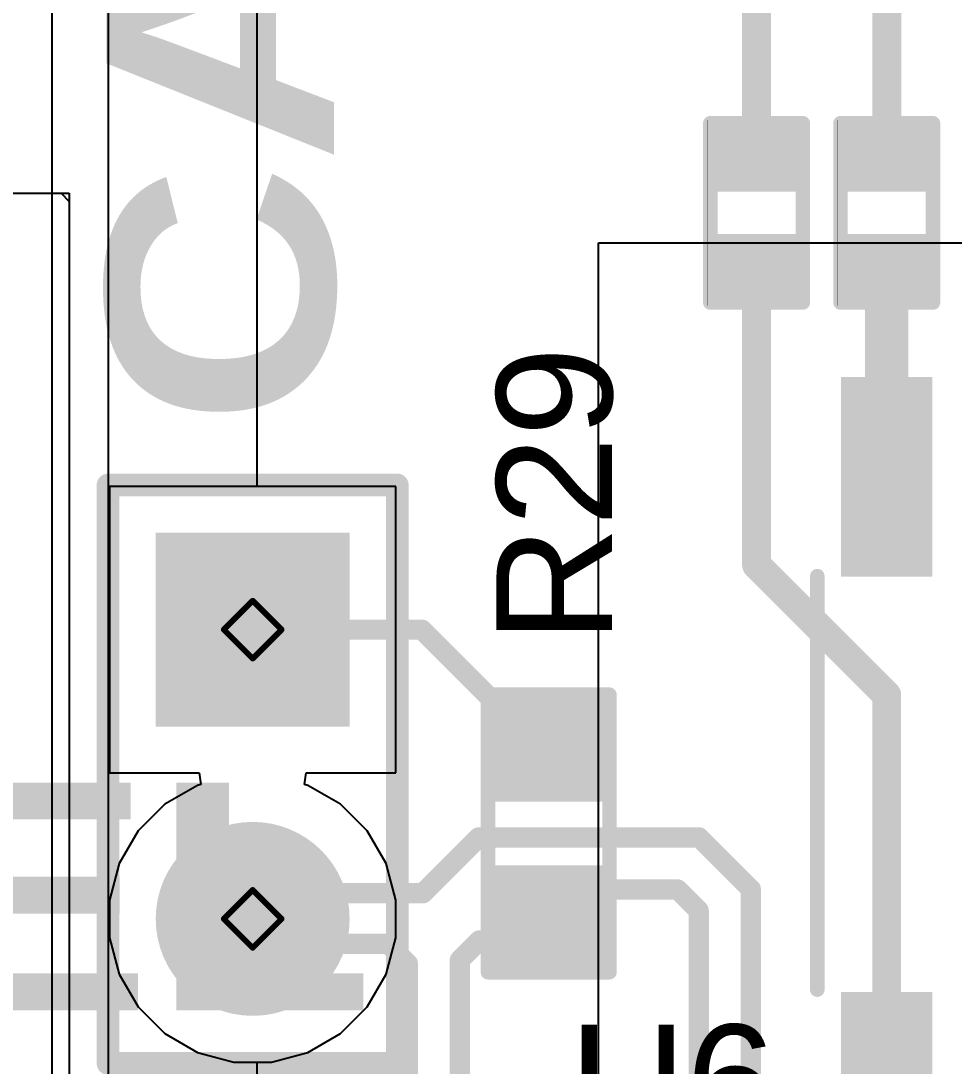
# Model space of a CAD drawing. Header units: inches. Extents: x -5 to 5328, y -4 to 5281.
# Drawn here: x 111.37 to 119.57, y 21.62 to 30.8 of the extents above; entities that cross this region are included whole.
import ezdxf

# ---------------------------------------------------------------- set-up
doc = ezdxf.new("R2010")
doc.units = ezdxf.units.IN
for name, color, linetype in [('Bottom Layer', 5, 'Continuous'), ('Bottom Solder', 6, 'Continuous'), ('Drill Drawing', 1, 'Continuous'), ('Layer 1', 16, 'Continuous'), ('Layer 2', 76, 'Continuous'), ('Multi-Layer', 9, 'Continuous'), ('Pad Holes', 156, 'Continuous'), ('Top Layer', 1, 'Continuous'), ('Top Overlay', 2, 'Continuous'), ('Top Paste', 8, 'Continuous'), ('Top Solder', 216, 'Continuous')]:
    doc.layers.add(name, color=color, linetype=linetype)
doc.styles.add('Arial', font='', dxfattribs={"height": 0.2})
doc.styles.add('Arial Black_Bold', font='', dxfattribs={"height": 0.2})
doc.styles.get('Arial').set_extended_font_data('Arial')
doc.styles.get('Arial Black_Bold').set_extended_font_data('Arial Black', bold=True)

# ---------------------------------------------------------------- blocks, each defined once
blk = doc.blocks.new('SOIC_8_0_154___3_90___W______9')
at = {"layer": 'Top Layer'}
for points in [[(-3.475, 1.605), (-3.475, 2.205), (-1.925, 2.205), (-1.925, 1.605)], [(1.925, 1.605), (1.925, 2.205), (3.475, 2.205), (3.475, 1.605)], [(-3.475, 0.335), (-3.475, 0.935), (-1.925, 0.935), (-1.925, 0.335)], [(1.925, 0.335), (1.925, 0.935), (3.475, 0.935), (3.475, 0.335)], [(-3.475, -0.935), (-3.475, -0.335), (-1.925, -0.335), (-1.925, -0.935)], [(1.925, -0.935), (1.925, -0.335), (3.475, -0.335), (3.475, -0.935)], [(-3.475, -2.205), (-3.475, -1.605), (-1.925, -1.605), (-1.925, -2.205)], [(1.925, -2.205), (1.925, -1.605), (3.475, -1.605), (3.475, -2.205)]]:
    blk.add_hatch(color=1, dxfattribs=at).paths.add_polyline_path(points)
at = {"layer": 'Top Overlay'}
blk.add_hatch(color=2, dxfattribs=at).paths.add_polyline_path([(-1.8381, 1.6256), (-1.4825, 1.6256), (-1.4825, 2.2098), (-1.8381, 2.2098)])
at = {"layer": 'Top Paste'}
for points in [[(-3.475, 1.605), (-3.475, 2.205), (-1.925, 2.205), (-1.925, 1.605)], [(1.925, 1.605), (1.925, 2.205), (3.475, 2.205), (3.475, 1.605)], [(-3.475, 0.335), (-3.475, 0.935), (-1.925, 0.935), (-1.925, 0.335)], [(1.925, 0.335), (1.925, 0.935), (3.475, 0.935), (3.475, 0.335)], [(-3.475, -0.935), (-3.475, -0.335), (-1.925, -0.335), (-1.925, -0.935)], [(1.925, -0.935), (1.925, -0.335), (3.475, -0.335), (3.475, -0.935)], [(-3.475, -2.205), (-3.475, -1.605), (-1.925, -1.605), (-1.925, -2.205)], [(1.925, -2.205), (1.925, -1.605), (3.475, -1.605), (3.475, -2.205)]]:
    blk.add_hatch(color=8, dxfattribs=at).paths.add_polyline_path(points)
at = {"layer": 'Top Solder'}
for points in [[(-3.5766, 1.5034), (-3.5766, 2.3066), (-1.8234, 2.3066), (-1.8234, 1.5034)], [(1.8234, 1.5034), (1.8234, 2.3066), (3.5766, 2.3066), (3.5766, 1.5034)], [(-3.5766, 0.2334), (-3.5766, 1.0366), (-1.8234, 1.0366), (-1.8234, 0.2334)], [(1.8234, 0.2334), (1.8234, 1.0366), (3.5766, 1.0366), (3.5766, 0.2334)], [(-3.5766, -1.0366), (-3.5766, -0.2334), (-1.8234, -0.2334), (-1.8234, -1.0366)], [(1.8234, -1.0366), (1.8234, -0.2334), (3.5766, -0.2334), (3.5766, -1.0366)], [(-3.5766, -2.3066), (-3.5766, -1.5034), (-1.8234, -1.5034), (-1.8234, -2.3066)], [(1.8234, -2.3066), (1.8234, -1.5034), (3.5766, -1.5034), (3.5766, -2.3066)]]:
    blk.add_hatch(color=216, dxfattribs=at).paths.add_polyline_path(points)
at = {"layer": 'Top Overlay'}
for points in [[(1.8034, 2.5146, 0.127, 0.127, 0), (-1.8288, 2.5146, 0.127, 0.127, 0)], [(-3.794, 1.8034, 0.127, 0.127, 0), (-3.794, 2.0574, 0.127, 0.127, 0)], [(-3.667, 1.9304, 0.127, 0.127, 0), (-3.794, 2.0574, 0.127, 0.127, 0)], [(-3.794, 1.8034, 0.127, 0.127, 0), (-3.667, 1.9304, 0.127, 0.127, 0)], [(1.8034, -2.5146, 0.127, 0.127, 0), (-1.8288, -2.5146, 0.127, 0.127, 0)]]:
    blk.add_lwpolyline(points, format="xyseb", dxfattribs=at)
for points in [[(-1.8605, 2.5146, 0.0635, 0.0635, 1), (-1.7971, 2.5146, 0.0635, 0.0635, 1)], [(1.7716, 2.5146, 0.0635, 0.0635, 1), (1.8352, 2.5146, 0.0635, 0.0635, 1)], [(-3.8258, 2.0574, 0.0635, 0.0635, 1), (-3.7623, 2.0574, 0.0635, 0.0635, 1)], [(-3.8258, 2.0574, 0.0635, 0.0635, 1), (-3.7623, 2.0574, 0.0635, 0.0635, 1)], [(-3.6988, 1.9304, 0.0635, 0.0635, 1), (-3.6353, 1.9304, 0.0635, 0.0635, 1)], [(-3.6988, 1.9304, 0.0635, 0.0635, 1), (-3.6353, 1.9304, 0.0635, 0.0635, 1)], [(-3.8258, 1.8034, 0.0635, 0.0635, 1), (-3.7623, 1.8034, 0.0635, 0.0635, 1)], [(-3.8258, 1.8034, 0.0635, 0.0635, 1), (-3.7623, 1.8034, 0.0635, 0.0635, 1)], [(-1.8605, -2.5146, 0.0635, 0.0635, 1), (-1.7971, -2.5146, 0.0635, 0.0635, 1)], [(1.7716, -2.5146, 0.0635, 0.0635, 1), (1.8352, -2.5146, 0.0635, 0.0635, 1)]]:
    blk.add_lwpolyline(points, format="xyseb", close=True, dxfattribs=at)
blk = doc.blocks.new('R___0402_70')
at = {"layer": 'Top Layer'}
for points in [[(-0.6985, -0.3175), (-0.6985, 0.3175), (-0.2413, 0.3175), (-0.2413, -0.3175)], [(0.2413, -0.3175), (0.2413, 0.3175), (0.6985, 0.3175), (0.6985, -0.3175)]]:
    blk.add_hatch(color=1, dxfattribs=at).paths.add_polyline_path(points)
at = {"layer": 'Top Paste'}
for points in [[(-0.6985, -0.3175), (-0.6985, 0.3175), (-0.2413, 0.3175), (-0.2413, -0.3175)], [(0.2413, -0.3175), (0.2413, 0.3175), (0.6985, 0.3175), (0.6985, -0.3175)]]:
    blk.add_hatch(color=8, dxfattribs=at).paths.add_polyline_path(points)
at = {"layer": 'Top Solder'}
for points in [[(-0.7535, -0.3725), (-0.7535, 0.3725), (-0.1863, 0.3725), (-0.1863, -0.3725)], [(0.1863, -0.3725), (0.1863, 0.3725), (0.7535, 0.3725), (0.7535, -0.3725)]]:
    blk.add_hatch(color=216, dxfattribs=at).paths.add_polyline_path(points)
at = {"layer": 'Top Overlay'}
for points in [[(-0.7874, -0.4064, 0.127, 0.127, 0), (-0.7874, 0.4064, 0.127, 0.127, 0)], [(0.7874, 0.4064, 0.127, 0.127, 0), (-0.7874, 0.4064, 0.127, 0.127, 0)], [(0.7874, -0.4064, 0.127, 0.127, 0), (0.7874, 0.4064, 0.127, 0.127, 0)], [(0.7874, -0.4064, 0.127, 0.127, 0), (-0.7874, -0.4064, 0.127, 0.127, 0)], [(0.8128, -0.4318, 0.00323, 0.00323, 0), (-0.8128, -0.4318, 0.00323, 0.00323, 0)]]:
    blk.add_lwpolyline(points, format="xyseb", dxfattribs=at)
for points in [[(-0.8191, 0.4064, 0.0635, 0.0635, 1), (-0.7556, 0.4064, 0.0635, 0.0635, 1)], [(-0.8191, 0.4064, 0.0635, 0.0635, 1), (-0.7556, 0.4064, 0.0635, 0.0635, 1)], [(0.7556, 0.4064, 0.0635, 0.0635, 1), (0.8191, 0.4064, 0.0635, 0.0635, 1)], [(0.7556, 0.4064, 0.0635, 0.0635, 1), (0.8191, 0.4064, 0.0635, 0.0635, 1)], [(-0.8191, -0.4064, 0.0635, 0.0635, 1), (-0.7556, -0.4064, 0.0635, 0.0635, 1)], [(-0.8191, -0.4064, 0.0635, 0.0635, 1), (-0.7556, -0.4064, 0.0635, 0.0635, 1)], [(0.7556, -0.4064, 0.0635, 0.0635, 1), (0.8191, -0.4064, 0.0635, 0.0635, 1)], [(0.7556, -0.4064, 0.0635, 0.0635, 1), (0.8191, -0.4064, 0.0635, 0.0635, 1)], [(-0.8136, -0.4318, 0.00161, 0.00161, 1), (-0.812, -0.4318, 0.00161, 0.00161, 1)], [(0.812, -0.4318, 0.00161, 0.00161, 1), (0.8136, -0.4318, 0.00161, 0.00161, 1)]]:
    blk.add_lwpolyline(points, format="xyseb", close=True, dxfattribs=at)
blk = doc.blocks.new('R___0603_71')
at = {"layer": 'Top Layer'}
for points in [[(-0.381, 0.4445), (-0.381, -0.4445), (-1.143, -0.4445), (-1.143, 0.4445)], [(1.143, 0.4445), (1.143, -0.4445), (0.381, -0.4445), (0.381, 0.4445)]]:
    blk.add_hatch(color=1, dxfattribs=at).paths.add_polyline_path(points)
at = {"layer": 'Top Paste'}
for points in [[(-0.381, 0.4445), (-0.381, -0.4445), (-1.143, -0.4445), (-1.143, 0.4445)], [(1.143, 0.4445), (1.143, -0.4445), (0.381, -0.4445), (0.381, 0.4445)]]:
    blk.add_hatch(color=8, dxfattribs=at).paths.add_polyline_path(points)
at = {"layer": 'Top Solder'}
for points in [[(-0.2794, 0.5461), (-0.2794, -0.5461), (-1.2446, -0.5461), (-1.2446, 0.5461)], [(1.2446, 0.5461), (1.2446, -0.5461), (0.2794, -0.5461), (0.2794, 0.5461)]]:
    blk.add_hatch(color=216, dxfattribs=at).paths.add_polyline_path(points)
at = {"layer": 'Top Overlay'}
for points in [[(-1.2192, -0.5334, 0.127, 0.127, 0), (-1.2192, 0.5334, 0.127, 0.127, 0)], [(1.2192, 0.5334, 0.127, 0.127, 0), (-1.2192, 0.5334, 0.127, 0.127, 0)], [(1.2192, -0.5334, 0.127, 0.127, 0), (1.2192, 0.5334, 0.127, 0.127, 0)], [(1.2192, -0.5334, 0.127, 0.127, 0), (-1.2192, -0.5334, 0.127, 0.127, 0)]]:
    blk.add_lwpolyline(points, format="xyseb", dxfattribs=at)
for points in [[(-1.25095, 0.5334, 0.0635, 0.0635, 1), (-1.18745, 0.5334, 0.0635, 0.0635, 1)], [(-1.25095, 0.5334, 0.0635, 0.0635, 1), (-1.18745, 0.5334, 0.0635, 0.0635, 1)], [(1.18745, 0.5334, 0.0635, 0.0635, 1), (1.25095, 0.5334, 0.0635, 0.0635, 1)], [(1.18745, 0.5334, 0.0635, 0.0635, 1), (1.25095, 0.5334, 0.0635, 0.0635, 1)], [(-1.25095, -0.5334, 0.0635, 0.0635, 1), (-1.18745, -0.5334, 0.0635, 0.0635, 1)], [(-1.25095, -0.5334, 0.0635, 0.0635, 1), (-1.18745, -0.5334, 0.0635, 0.0635, 1)], [(1.18745, -0.5334, 0.0635, 0.0635, 1), (1.25095, -0.5334, 0.0635, 0.0635, 1)], [(1.18745, -0.5334, 0.0635, 0.0635, 1), (1.25095, -0.5334, 0.0635, 0.0635, 1)]]:
    blk.add_lwpolyline(points, format="xyseb", close=True, dxfattribs=at)
blk = doc.blocks.new('R___0402_73')
at = {"layer": 'Top Layer'}
for points in [[(-0.6985, -0.3175), (-0.6985, 0.3175), (-0.2413, 0.3175), (-0.2413, -0.3175)], [(0.2413, -0.3175), (0.2413, 0.3175), (0.6985, 0.3175), (0.6985, -0.3175)]]:
    blk.add_hatch(color=1, dxfattribs=at).paths.add_polyline_path(points)
at = {"layer": 'Top Paste'}
for points in [[(-0.6985, -0.3175), (-0.6985, 0.3175), (-0.2413, 0.3175), (-0.2413, -0.3175)], [(0.2413, -0.3175), (0.2413, 0.3175), (0.6985, 0.3175), (0.6985, -0.3175)]]:
    blk.add_hatch(color=8, dxfattribs=at).paths.add_polyline_path(points)
at = {"layer": 'Top Solder'}
for points in [[(-0.7535, -0.3725), (-0.7535, 0.3725), (-0.1863, 0.3725), (-0.1863, -0.3725)], [(0.1863, -0.3725), (0.1863, 0.3725), (0.7535, 0.3725), (0.7535, -0.3725)]]:
    blk.add_hatch(color=216, dxfattribs=at).paths.add_polyline_path(points)
at = {"layer": 'Top Overlay'}
for points in [[(-0.7874, -0.4064, 0.127, 0.127, 0), (-0.7874, 0.4064, 0.127, 0.127, 0)], [(0.7874, 0.4064, 0.127, 0.127, 0), (-0.7874, 0.4064, 0.127, 0.127, 0)], [(0.7874, -0.4064, 0.127, 0.127, 0), (0.7874, 0.4064, 0.127, 0.127, 0)], [(0.7874, -0.4064, 0.127, 0.127, 0), (-0.7874, -0.4064, 0.127, 0.127, 0)], [(0.8128, -0.4318, 0.00323, 0.00323, 0), (-0.8128, -0.4318, 0.00323, 0.00323, 0)]]:
    blk.add_lwpolyline(points, format="xyseb", dxfattribs=at)
for points in [[(-0.8191, 0.4064, 0.0635, 0.0635, 1), (-0.7556, 0.4064, 0.0635, 0.0635, 1)], [(-0.8191, 0.4064, 0.0635, 0.0635, 1), (-0.7556, 0.4064, 0.0635, 0.0635, 1)], [(0.7556, 0.4064, 0.0635, 0.0635, 1), (0.8191, 0.4064, 0.0635, 0.0635, 1)], [(0.7556, 0.4064, 0.0635, 0.0635, 1), (0.8191, 0.4064, 0.0635, 0.0635, 1)], [(-0.8191, -0.4064, 0.0635, 0.0635, 1), (-0.7556, -0.4064, 0.0635, 0.0635, 1)], [(-0.8191, -0.4064, 0.0635, 0.0635, 1), (-0.7556, -0.4064, 0.0635, 0.0635, 1)], [(0.7556, -0.4064, 0.0635, 0.0635, 1), (0.8191, -0.4064, 0.0635, 0.0635, 1)], [(0.7556, -0.4064, 0.0635, 0.0635, 1), (0.8191, -0.4064, 0.0635, 0.0635, 1)], [(-0.8136, -0.4318, 0.00161, 0.00161, 1), (-0.812, -0.4318, 0.00161, 0.00161, 1)], [(0.812, -0.4318, 0.00161, 0.00161, 1), (0.8136, -0.4318, 0.00161, 0.00161, 1)]]:
    blk.add_lwpolyline(points, format="xyseb", close=True, dxfattribs=at)
blk = doc.blocks.new('HDR1X2__135')
at = {"layer": 'Bottom Layer'}
blk.add_hatch(color=5, dxfattribs=at).paths.add_polyline_path([(-0.75, 0.75), (0.75, 0.75), (0.75, -0.75), (-0.75, -0.75)])
h = blk.add_hatch(color=5, dxfattribs=at)
edge = h.paths.add_edge_path()
edge.add_arc((2.54, 0), 0.75, 0, 360)
at = {"layer": 'Bottom Solder'}
blk.add_hatch(color=6, dxfattribs=at).paths.add_polyline_path([(-0.8516, 0.8516), (0.8516, 0.8516), (0.8516, -0.8516), (-0.8516, -0.8516)])
h = blk.add_hatch(color=6, dxfattribs=at)
edge = h.paths.add_edge_path()
edge.add_arc((2.54, 0), 0.8516, 0, 360)
at = {"layer": 'Layer 1'}
blk.add_hatch(color=16, dxfattribs=at).paths.add_polyline_path([(-0.75, 0.75), (0.75, 0.75), (0.75, -0.75), (-0.75, -0.75)])
h = blk.add_hatch(color=16, dxfattribs=at)
edge = h.paths.add_edge_path()
edge.add_arc((2.54, 0), 0.75, 0, 360)
at = {"layer": 'Layer 2'}
blk.add_hatch(color=76, dxfattribs=at).paths.add_polyline_path([(-0.75, 0.75), (0.75, 0.75), (0.75, -0.75), (-0.75, -0.75)])
h = blk.add_hatch(color=76, dxfattribs=at)
edge = h.paths.add_edge_path()
edge.add_arc((2.54, 0), 0.75, 0, 360)
at = {"layer": 'Multi-Layer'}
blk.add_hatch(color=9, dxfattribs=at).paths.add_polyline_path([(-0.75, 0.75), (0.75, 0.75), (0.75, -0.75), (-0.75, -0.75)])
h = blk.add_hatch(color=9, dxfattribs=at)
edge = h.paths.add_edge_path()
edge.add_arc((2.54, 0), 0.75, 0, 360)
at = {"layer": 'Pad Holes'}
h = blk.add_hatch(color=7, dxfattribs=at)
edge = h.paths.add_edge_path()
edge.add_arc((0, 0), 0.45, 0, 360)
h = blk.add_hatch(color=7, dxfattribs=at)
edge = h.paths.add_edge_path()
edge.add_arc((2.54, 0), 0.45, 0, 360)
at = {"layer": 'Top Layer'}
blk.add_hatch(color=1, dxfattribs=at).paths.add_polyline_path([(-0.75, 0.75), (0.75, 0.75), (0.75, -0.75), (-0.75, -0.75)])
h = blk.add_hatch(color=1, dxfattribs=at)
edge = h.paths.add_edge_path()
edge.add_arc((2.54, 0), 0.75, 0, 360)
at = {"layer": 'Top Solder'}
blk.add_hatch(color=216, dxfattribs=at).paths.add_polyline_path([(-0.8516, 0.8516), (0.8516, 0.8516), (0.8516, -0.8516), (-0.8516, -0.8516)])
h = blk.add_hatch(color=216, dxfattribs=at)
edge = h.paths.add_edge_path()
edge.add_arc((2.54, 0), 0.8516, 0, 360)
at = {"layer": 'Top Overlay'}
for points in [[(-1.27, -1.27, 0.2, 0.2, 0), (-1.27, 1.27, 0.2, 0.2, 0)], [(3.81, 1.27, 0.2, 0.2, 0), (-1.27, 1.27, 0.2, 0.2, 0)], [(3.81, -1.27, 0.2, 0.2, 0), (3.81, 1.27, 0.2, 0.2, 0)], [(3.81, -1.27, 0.2, 0.2, 0), (-1.27, -1.27, 0.2, 0.2, 0)]]:
    blk.add_lwpolyline(points, format="xyseb", dxfattribs=at)
for points in [[(-1.32, 1.27, 0.1, 0.1, 1), (-1.22, 1.27, 0.1, 0.1, 1)], [(-1.32, 1.27, 0.1, 0.1, 1), (-1.22, 1.27, 0.1, 0.1, 1)], [(3.76, 1.27, 0.1, 0.1, 1), (3.86, 1.27, 0.1, 0.1, 1)], [(3.76, 1.27, 0.1, 0.1, 1), (3.86, 1.27, 0.1, 0.1, 1)], [(-1.32, -1.27, 0.1, 0.1, 1), (-1.22, -1.27, 0.1, 0.1, 1)], [(-1.32, -1.27, 0.1, 0.1, 1), (-1.22, -1.27, 0.1, 0.1, 1)], [(3.76, -1.27, 0.1, 0.1, 1), (3.86, -1.27, 0.1, 0.1, 1)], [(3.76, -1.27, 0.1, 0.1, 1), (3.86, -1.27, 0.1, 0.1, 1)]]:
    blk.add_lwpolyline(points, format="xyseb", close=True, dxfattribs=at)

msp = doc.modelspace()

# ---------------------------------------------------------------- linework, layer by layer
at = {"layer": 'Bottom Layer'}
for p, q in [((111.6436, 13.2124), (111.6436, 31.2668)), ((111.6436, 13.2124), (111.6436, 31.2668)), ((114.6623, 26.7148), (112.1463, 26.7148)), ((112.1463, 26.7148), (112.1463, 24.1988)), ((114.6623, 24.1988), (114.6623, 26.7148)), ((112.1463, 24.1988), (112.9357, 24.1988)), ((112.9357, 24.1988), (112.949, 24.0972)), ((113.8595, 24.0972), (113.8729, 24.1988)), ((113.8729, 24.1988), (114.6623, 24.1988)), ((112.9187, 24.0891), (112.6318, 23.9235)), ((112.949, 24.0972), (112.9187, 24.0891)), ((113.8898, 24.0891), (113.8595, 24.0972)), ((114.1767, 23.9235), (113.8898, 24.0891)), ((112.6318, 23.9235), (112.3976, 23.6893)), ((114.4109, 23.6893), (114.1767, 23.9235)), ((112.3976, 23.6893), (112.232, 23.4024)), ((114.5765, 23.4024), (114.4109, 23.6893)), ((112.232, 23.4024), (112.1463, 23.0825)), ((114.6623, 23.0825), (114.5765, 23.4024)), ((112.1463, 23.0825), (112.1463, 22.7512)), ((114.6623, 22.7512), (114.6623, 23.0825)), ((112.1463, 22.7512), (112.232, 22.4313)), ((114.5765, 22.4313), (114.6623, 22.7512)), ((112.232, 22.4313), (112.3976, 22.1444)), ((114.4109, 22.1444), (114.5765, 22.4313)), ((112.3976, 22.1444), (112.6318, 21.9102)), ((114.1767, 21.9102), (114.4109, 22.1444)), ((112.6318, 21.9102), (112.9187, 21.7446)), ((113.8898, 21.7446), (114.1767, 21.9102)), ((112.9187, 21.7446), (113.2386, 21.6588)), ((113.5699, 21.6588), (113.8898, 21.7446)), ((113.2386, 21.6588), (113.5699, 21.6588))]:
    msp.add_line(p, q, dxfattribs=at)
at = {"layer": 'Drill Drawing'}
for points in [[(113.1503, 25.4568, 0.0508, 0.0508, 0), (113.4043, 25.7108, 0.0508, 0.0508, 0)], [(113.4043, 25.7108, 0.0508, 0.0508, 0), (113.6583, 25.4568, 0.0508, 0.0508, 0)], [(113.1503, 25.4568, 0.0508, 0.0508, 0), (113.4043, 25.2028, 0.0508, 0.0508, 0)], [(113.4043, 25.2028, 0.0508, 0.0508, 0), (113.6583, 25.4568, 0.0508, 0.0508, 0)], [(113.1503, 22.9168, 0.0508, 0.0508, 0), (113.4043, 23.1708, 0.0508, 0.0508, 0)], [(113.4043, 23.1708, 0.0508, 0.0508, 0), (113.6583, 22.9168, 0.0508, 0.0508, 0)], [(113.1503, 22.9168, 0.0508, 0.0508, 0), (113.4043, 22.6628, 0.0508, 0.0508, 0)], [(113.4043, 22.6628, 0.0508, 0.0508, 0), (113.6583, 22.9168, 0.0508, 0.0508, 0)]]:
    msp.add_lwpolyline(points, format="xyseb", dxfattribs=at)
for points in [[(113.3916, 25.7108, 0.0254, 0.0254, 1), (113.417, 25.7108, 0.0254, 0.0254, 1)], [(113.3916, 25.7108, 0.0254, 0.0254, 1), (113.417, 25.7108, 0.0254, 0.0254, 1)], [(113.1376, 25.4568, 0.0254, 0.0254, 1), (113.163, 25.4568, 0.0254, 0.0254, 1)], [(113.1376, 25.4568, 0.0254, 0.0254, 1), (113.163, 25.4568, 0.0254, 0.0254, 1)], [(113.6456, 25.4568, 0.0254, 0.0254, 1), (113.671, 25.4568, 0.0254, 0.0254, 1)], [(113.6456, 25.4568, 0.0254, 0.0254, 1), (113.671, 25.4568, 0.0254, 0.0254, 1)], [(113.3916, 25.2028, 0.0254, 0.0254, 1), (113.417, 25.2028, 0.0254, 0.0254, 1)], [(113.3916, 25.2028, 0.0254, 0.0254, 1), (113.417, 25.2028, 0.0254, 0.0254, 1)], [(113.3916, 23.1708, 0.0254, 0.0254, 1), (113.417, 23.1708, 0.0254, 0.0254, 1)], [(113.3916, 23.1708, 0.0254, 0.0254, 1), (113.417, 23.1708, 0.0254, 0.0254, 1)], [(113.1376, 22.9168, 0.0254, 0.0254, 1), (113.163, 22.9168, 0.0254, 0.0254, 1)], [(113.1376, 22.9168, 0.0254, 0.0254, 1), (113.163, 22.9168, 0.0254, 0.0254, 1)], [(113.6456, 22.9168, 0.0254, 0.0254, 1), (113.671, 22.9168, 0.0254, 0.0254, 1)], [(113.6456, 22.9168, 0.0254, 0.0254, 1), (113.671, 22.9168, 0.0254, 0.0254, 1)], [(113.3916, 22.6628, 0.0254, 0.0254, 1), (113.417, 22.6628, 0.0254, 0.0254, 1)], [(113.3916, 22.6628, 0.0254, 0.0254, 1), (113.417, 22.6628, 0.0254, 0.0254, 1)]]:
    msp.add_lwpolyline(points, format="xyseb", close=True, dxfattribs=at)
at = {"layer": 'Layer 1'}
for p, q in [((114.6623, 26.7148), (112.1463, 26.7148)), ((112.1463, 26.7148), (112.1463, 24.1988)), ((114.6623, 24.1988), (114.6623, 26.7148)), ((112.1463, 24.1988), (112.9357, 24.1988)), ((112.9357, 24.1988), (112.949, 24.0972)), ((113.8595, 24.0972), (113.8729, 24.1988)), ((113.8729, 24.1988), (114.6623, 24.1988)), ((112.9187, 24.0891), (112.6318, 23.9235)), ((112.949, 24.0972), (112.9187, 24.0891)), ((113.8898, 24.0891), (113.8595, 24.0972)), ((114.1767, 23.9235), (113.8898, 24.0891)), ((112.6318, 23.9235), (112.3976, 23.6893)), ((114.4109, 23.6893), (114.1767, 23.9235)), ((112.3976, 23.6893), (112.232, 23.4024)), ((114.5765, 23.4024), (114.4109, 23.6893)), ((112.232, 23.4024), (112.1463, 23.0825)), ((114.6623, 23.0825), (114.5765, 23.4024)), ((112.1463, 23.0825), (112.1463, 22.7512)), ((114.6623, 22.7512), (114.6623, 23.0825)), ((112.1463, 22.7512), (112.232, 22.4313)), ((114.5765, 22.4313), (114.6623, 22.7512)), ((112.232, 22.4313), (112.3976, 22.1444)), ((114.4109, 22.1444), (114.5765, 22.4313)), ((112.3976, 22.1444), (112.6318, 21.9102)), ((114.1767, 21.9102), (114.4109, 22.1444)), ((112.6318, 21.9102), (112.9187, 21.7446)), ((113.8898, 21.7446), (114.1767, 21.9102)), ((112.9187, 21.7446), (113.2386, 21.6588)), ((113.5699, 21.6588), (113.8898, 21.7446)), ((113.2386, 21.6588), (113.5699, 21.6588))]:
    msp.add_line(p, q, dxfattribs=at)
at = {"layer": 'Layer 2'}
for p, q in [((112.1343, 37.3286), (112.1343, 10.2108)), ((113.4439, 26.7148), (113.4439, 37.3286)), ((116.4411, 15.0486), (116.4411, 28.8535)), ((116.4411, 28.8535), (130.8683, 28.8535)), ((114.6623, 26.7148), (113.4439, 26.7148)), ((114.6623, 24.1988), (114.6623, 26.7148)), ((113.8595, 24.0972), (113.8729, 24.1988)), ((113.8729, 24.1988), (114.6623, 24.1988)), ((113.8898, 24.0891), (113.8595, 24.0972)), ((114.1767, 23.9235), (113.8898, 24.0891)), ((114.4109, 23.6893), (114.1767, 23.9235)), ((114.5765, 23.4024), (114.4109, 23.6893)), ((114.6623, 23.0825), (114.5765, 23.4024)), ((114.6623, 22.7512), (114.6623, 23.0825)), ((114.5765, 22.4313), (114.6623, 22.7512)), ((114.4109, 22.1444), (114.5765, 22.4313)), ((114.1767, 21.9102), (114.4109, 22.1444)), ((113.8898, 21.7446), (114.1767, 21.9102)), ((113.5699, 21.6588), (113.8898, 21.7446)), ((113.4439, 8.8044), (113.4439, 21.6588)), ((113.4439, 21.6588), (113.5699, 21.6588))]:
    msp.add_line(p, q, dxfattribs=at)
at = {"layer": 'Top Layer'}
for p, q in [((92.1627, 29.29), (111.793, 29.29)), ((92.1627, 29.29), (111.7212, 29.29)), ((111.7212, 29.29), (111.793, 29.2182)), ((111.793, 29.29), (111.7927, 8.1186)), ((111.793, 29.2182), (111.7927, 8.1186))]:
    msp.add_line(p, q, dxfattribs=at)
for points in [[(118.9735, 29.587, 0.254, 0.254, 0), (118.9735, 32.4809, 0.254, 0.254, 0)], [(117.8304, 29.587, 0.254, 0.254, 0), (117.8304, 31.8557, 0.254, 0.254, 0)], [(118.9734, 26.7983, 0.381, 0.381, 0), (118.9734, 28.6472, 0.381, 0.381, 0)], [(117.8304, 26.0255, 0.254, 0.254, 0), (117.8304, 28.6472, 0.254, 0.254, 0)], [(117.8304, 26.0255, 0.254, 0.254, 0), (118.9734, 24.8826, 0.254, 0.254, 0)], [(113.4043, 25.4568, 0.1778, 0.1778, 0), (114.8906, 25.4568, 0.1778, 0.1778, 0)], [(114.8906, 25.4568, 0.1778, 0.1778, 0), (115.9266, 24.4208, 0.1778, 0.1778, 0)], [(118.9734, 21.3983, 0.254, 0.254, 0), (118.9734, 24.8826, 0.254, 0.254, 0)], [(114.899, 23.1416, 0.1778, 0.1778, 0), (115.3896, 23.6322, 0.1778, 0.1778, 0)], [(115.3896, 23.6322, 0.1778, 0.1778, 0), (117.3255, 23.6322, 0.1778, 0.1778, 0)], [(117.3255, 23.6322, 0.1778, 0.1778, 0), (117.7795, 23.1782, 0.1778, 0.1778, 0)], [(113.4043, 22.9168, 0.1778, 0.1778, 0), (113.629, 23.1416, 0.1778, 0.1778, 0)], [(113.629, 23.1416, 0.1778, 0.1778, 0), (114.899, 23.1416, 0.1778, 0.1778, 0)], [(115.828, 22.7283, 0.1778, 0.1778, 0), (116.2748, 23.175, 0.1778, 0.1778, 0)], [(116.2748, 23.175, 0.1778, 0.1778, 0), (117.1361, 23.175, 0.1778, 0.1778, 0)], [(117.1361, 23.175, 0.1778, 0.1778, 0), (117.3223, 22.9889, 0.1778, 0.1778, 0)], [(117.7795, 17.0205, 0.1778, 0.1778, 0), (117.7795, 23.1782, 0.1778, 0.1778, 0)], [(117.3223, 16.8311, 0.1778, 0.1778, 0), (117.3223, 22.9889, 0.1778, 0.1778, 0)], [(113.4043, 22.9168, 0.1778, 0.1778, 0), (113.623, 22.6981, 0.1778, 0.1778, 0)], [(113.623, 22.6981, 0.1778, 0.1778, 0), (114.5938, 22.6981, 0.1778, 0.1778, 0)], [(114.5938, 22.6981, 0.1778, 0.1778, 0), (114.7667, 22.5252, 0.1778, 0.1778, 0)], [(115.2239, 22.5546, 0.1778, 0.1778, 0), (115.3976, 22.7283, 0.1778, 0.1778, 0)], [(115.3976, 22.7283, 0.1778, 0.1778, 0), (115.828, 22.7283, 0.1778, 0.1778, 0)], [(114.7667, 20.8746, 0.1778, 0.1778, 0), (114.7667, 22.5252, 0.1778, 0.1778, 0)], [(115.2239, 20.8909, 0.1778, 0.1778, 0), (115.2239, 22.5546, 0.1778, 0.1778, 0)]]:
    msp.add_lwpolyline(points, format="xyseb", dxfattribs=at)
for points in [[(117.7669, 29.587, 0.127, 0.127, 1), (117.8939, 29.587, 0.127, 0.127, 1)], [(118.91, 29.587, 0.127, 0.127, 1), (119.037, 29.587, 0.127, 0.127, 1)], [(118.8782, 28.6472, 0.1905, 0.1905, 1), (119.0687, 28.6472, 0.1905, 0.1905, 1)], [(117.7669, 28.6472, 0.127, 0.127, 1), (117.8939, 28.6472, 0.127, 0.127, 1)], [(118.8782, 26.7983, 0.1905, 0.1905, 1), (119.0687, 26.7983, 0.1905, 0.1905, 1)], [(117.7669, 26.0255, 0.127, 0.127, 1), (117.8939, 26.0255, 0.127, 0.127, 1)], [(117.7669, 26.0255, 0.127, 0.127, 1), (117.8939, 26.0255, 0.127, 0.127, 1)], [(113.3598, 25.4568, 0.0889, 0.0889, 1), (113.4487, 25.4568, 0.0889, 0.0889, 1)], [(114.8461, 25.4568, 0.0889, 0.0889, 1), (114.935, 25.4568, 0.0889, 0.0889, 1)], [(114.8461, 25.4568, 0.0889, 0.0889, 1), (114.935, 25.4568, 0.0889, 0.0889, 1)], [(118.9099, 24.8826, 0.127, 0.127, 1), (119.0369, 24.8826, 0.127, 0.127, 1)], [(118.9099, 24.8826, 0.127, 0.127, 1), (119.0369, 24.8826, 0.127, 0.127, 1)], [(115.8822, 24.4208, 0.0889, 0.0889, 1), (115.9711, 24.4208, 0.0889, 0.0889, 1)], [(115.3452, 23.6322, 0.0889, 0.0889, 1), (115.4341, 23.6322, 0.0889, 0.0889, 1)], [(115.3452, 23.6322, 0.0889, 0.0889, 1), (115.4341, 23.6322, 0.0889, 0.0889, 1)], [(117.2811, 23.6322, 0.0889, 0.0889, 1), (117.37, 23.6322, 0.0889, 0.0889, 1)], [(117.2811, 23.6322, 0.0889, 0.0889, 1), (117.37, 23.6322, 0.0889, 0.0889, 1)], [(113.5846, 23.1416, 0.0889, 0.0889, 1), (113.6735, 23.1416, 0.0889, 0.0889, 1)], [(113.5846, 23.1416, 0.0889, 0.0889, 1), (113.6735, 23.1416, 0.0889, 0.0889, 1)], [(114.8546, 23.1416, 0.0889, 0.0889, 1), (114.9435, 23.1416, 0.0889, 0.0889, 1)], [(114.8546, 23.1416, 0.0889, 0.0889, 1), (114.9435, 23.1416, 0.0889, 0.0889, 1)], [(116.2303, 23.175, 0.0889, 0.0889, 1), (116.3192, 23.175, 0.0889, 0.0889, 1)], [(116.2303, 23.175, 0.0889, 0.0889, 1), (116.3192, 23.175, 0.0889, 0.0889, 1)], [(117.0917, 23.175, 0.0889, 0.0889, 1), (117.1806, 23.175, 0.0889, 0.0889, 1)], [(117.0917, 23.175, 0.0889, 0.0889, 1), (117.1806, 23.175, 0.0889, 0.0889, 1)], [(117.735, 23.1782, 0.0889, 0.0889, 1), (117.8239, 23.1782, 0.0889, 0.0889, 1)], [(117.735, 23.1782, 0.0889, 0.0889, 1), (117.8239, 23.1782, 0.0889, 0.0889, 1)], [(117.2778, 22.9889, 0.0889, 0.0889, 1), (117.3667, 22.9889, 0.0889, 0.0889, 1)], [(117.2778, 22.9889, 0.0889, 0.0889, 1), (117.3667, 22.9889, 0.0889, 0.0889, 1)], [(113.3598, 22.9168, 0.0889, 0.0889, 1), (113.4487, 22.9168, 0.0889, 0.0889, 1)], [(113.3598, 22.9168, 0.0889, 0.0889, 1), (113.4487, 22.9168, 0.0889, 0.0889, 1)], [(113.5785, 22.6981, 0.0889, 0.0889, 1), (113.6674, 22.6981, 0.0889, 0.0889, 1)], [(113.5785, 22.6981, 0.0889, 0.0889, 1), (113.6674, 22.6981, 0.0889, 0.0889, 1)], [(114.5494, 22.6981, 0.0889, 0.0889, 1), (114.6383, 22.6981, 0.0889, 0.0889, 1)], [(114.5494, 22.6981, 0.0889, 0.0889, 1), (114.6383, 22.6981, 0.0889, 0.0889, 1)], [(115.3531, 22.7283, 0.0889, 0.0889, 1), (115.442, 22.7283, 0.0889, 0.0889, 1)], [(115.3531, 22.7283, 0.0889, 0.0889, 1), (115.442, 22.7283, 0.0889, 0.0889, 1)], [(115.7836, 22.7283, 0.0889, 0.0889, 1), (115.8725, 22.7283, 0.0889, 0.0889, 1)], [(115.7836, 22.7283, 0.0889, 0.0889, 1), (115.8725, 22.7283, 0.0889, 0.0889, 1)], [(114.7223, 22.5252, 0.0889, 0.0889, 1), (114.8112, 22.5252, 0.0889, 0.0889, 1)], [(114.7223, 22.5252, 0.0889, 0.0889, 1), (114.8112, 22.5252, 0.0889, 0.0889, 1)], [(115.1795, 22.5546, 0.0889, 0.0889, 1), (115.2684, 22.5546, 0.0889, 0.0889, 1)], [(115.1795, 22.5546, 0.0889, 0.0889, 1), (115.2684, 22.5546, 0.0889, 0.0889, 1)]]:
    msp.add_lwpolyline(points, format="xyseb", close=True, dxfattribs=at)

# ---------------------------------------------------------------- block references
at = {"rotation": 270}
for name, p in [('R___0402_70', (117.8304, 29.1171)), ('R___0402_73', (118.9735, 29.1171)), ('SOIC_8_0_154___3_90___W______9', (120.8784, 24.0983)), ('HDR1X2__135', (113.4043, 25.4568)), ('R___0603_71', (116.0046, 23.6669))]:
    msp.add_blockref(name, p, dxfattribs=at)

# ---------------------------------------------------------------- texts
at = {"layer": 'Top Overlay'}
for s, height, rotation, style, p in [('CAN', 2, 90, 'Arial Black_Bold', (114.1192, 27.2388)), ('R29', 1.016, 90, 'Arial', (116.5612, 25.3384)), ('VOLT - SEL', 2, 360, 'Arial Black_Bold', (96.8866, 22.1136))]:
    msp.add_text(s, height=height, rotation=rotation, dxfattribs=dict(at, style=style)).set_placement(p)
at = {"layer": 'Top Overlay', "style": 'Arial'}
msp.add_text('U6', height=1.016, dxfattribs=at).set_placement((116.1855, 20.9723))

doc.saveas('drawing.dxf')
